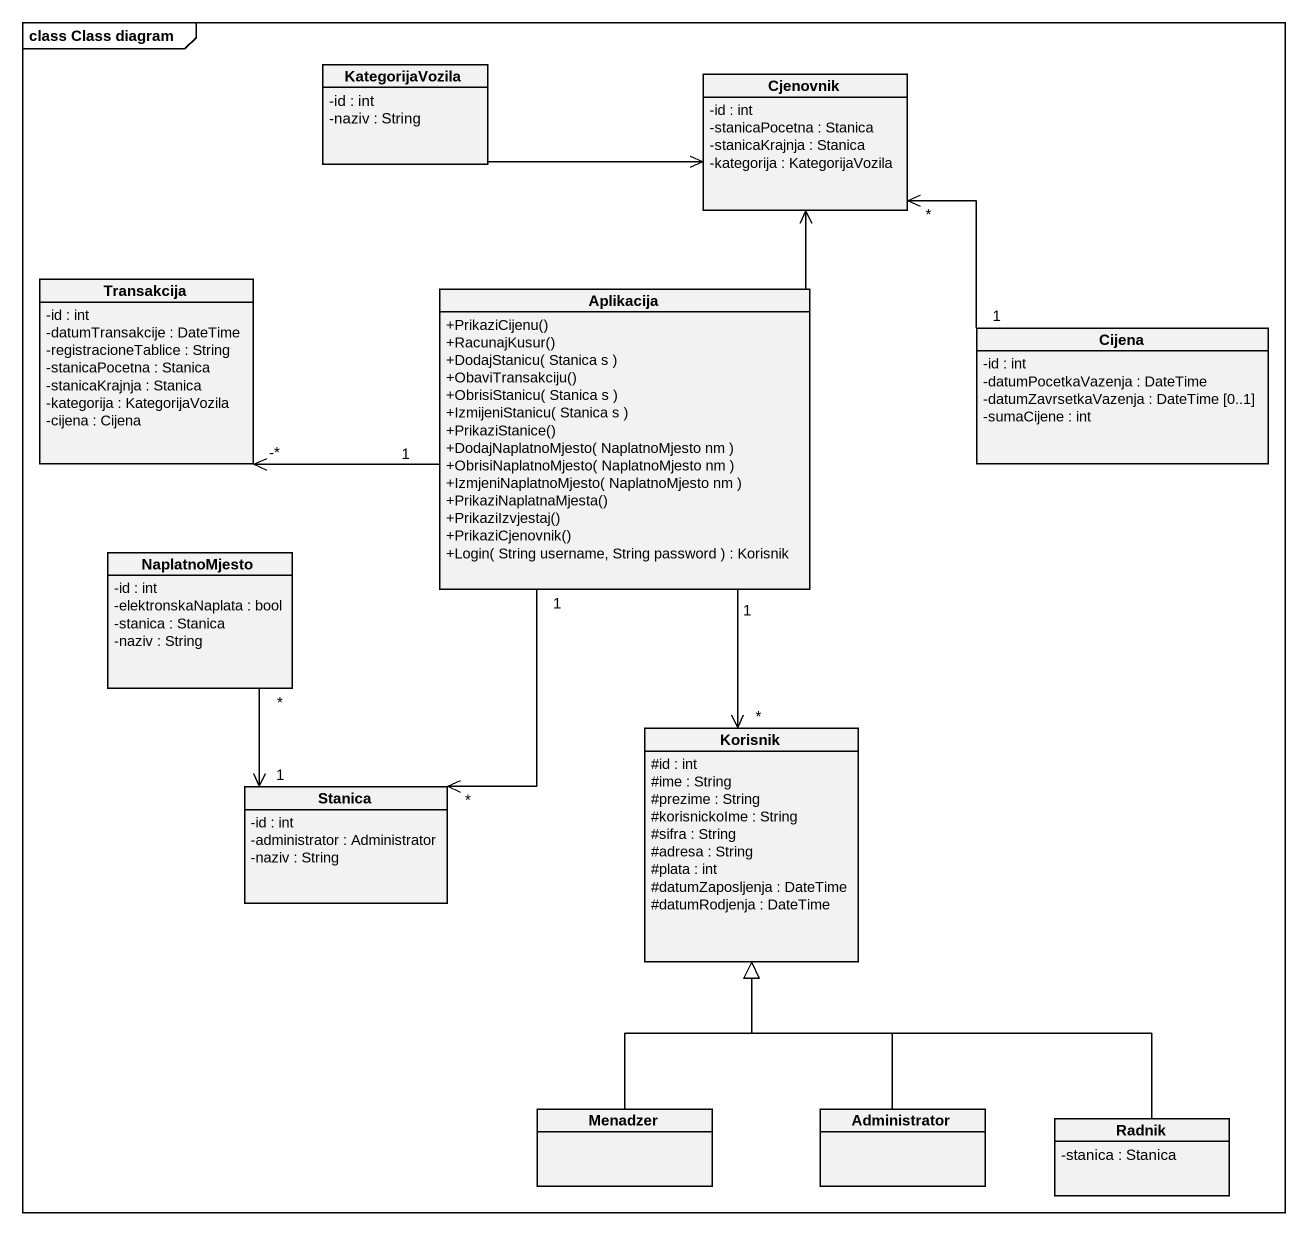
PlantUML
@startuml
mainframe class Class diagram
hide circle
hide empty members
skinparam classAttributeIconSize 0
class KategorijaVozila {
  -id : int
  -naziv : String
}
class Cjenovnik {
  -id : int
  -stanicaPocetna : Stanica
  -stanicaKrajnja : Stanica
  -kategorija : KategorijaVozila
}
class Transakcija {
  -id : int
  -datumTransakcije : DateTime
  -registracioneTablice : String
  -stanicaPocetna : Stanica
  -stanicaKrajnja : Stanica
  -kategorija : KategorijaVozila
  -cijena : Cijena
}
class Aplikacija {
  +PrikaziCijenu()
  +RacunajKusur()
  +DodajStanicu( Stanica s )
  +ObaviTransakciju()
  +ObrisiStanicu( Stanica s )
  +IzmijeniStanicu( Stanica s )
  +PrikaziStanice()
  +DodajNaplatnoMjesto( NaplatnoMjesto nm )
  +ObrisiNaplatnoMjesto( NaplatnoMjesto nm )
  +IzmjeniNaplatnoMjesto( NaplatnoMjesto nm )
  +PrikaziNaplatnaMjesta()
  +PrikaziIzvjestaj()
  +PrikaziCjenovnik()
  +Login( String username, String password ) : Korisnik
}
class Cijena {
  -id : int
  -datumPocetkaVazenja : DateTime
  -datumZavrsetkaVazenja : DateTime [0..1]
  -sumaCijene : int
}
class NaplatnoMjesto {
  -id : int
  -elektronskaNaplata : bool
  -stanica : Stanica
  -naziv : String
}
class Korisnik {
  #id : int
  #ime : String
  #prezime : String
  #korisnickoIme : String
  #sifra : String
  #adresa : String
  #plata : int
  #datumZaposljenja : DateTime
  #datumRodjenja : DateTime
}
class Stanica {
  -id : int
  -administrator : Administrator
  -naziv : String
}
class Menadzer
class Administrator
class Radnik {
  -stanica : Stanica
}
KategorijaVozila -right-> Cjenovnik
Aplikacija -up-> Cjenovnik
Aplikacija -left-> "-*" Transakcija : 1
Aplikacija --> "*" Korisnik : 1
Aplikacija "1" --> "*" Stanica
Cijena "1" -up-> "*" Cjenovnik
NaplatnoMjesto "*" --> "1" Stanica
Menadzer -up-|> Korisnik
Administrator -up-|> Korisnik
Radnik -up-|> Korisnik
@enduml
